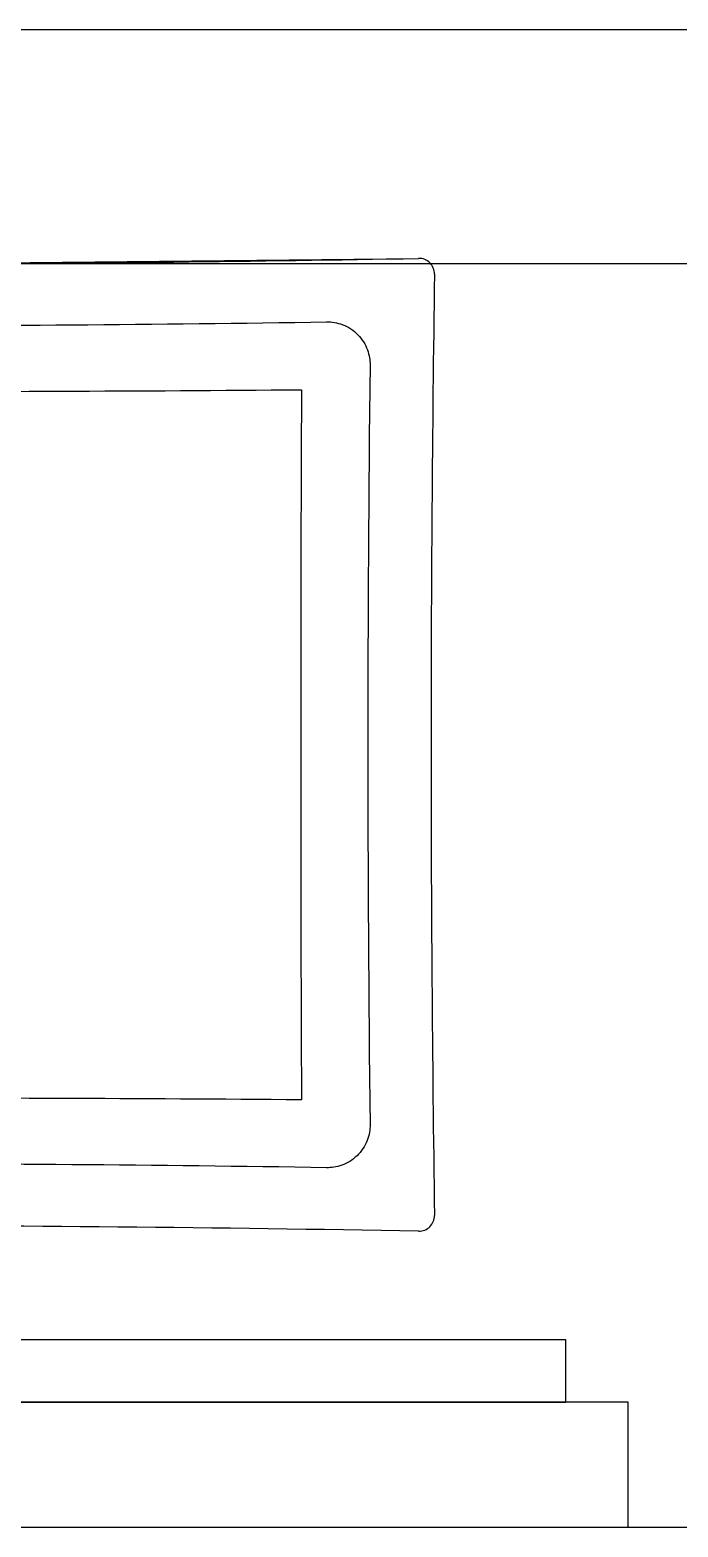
# Model space of a CAD drawing. Extents: x -13345 to 10098, y -1643 to 9113.
# Drawn here: x 6885.98 to 6896.38, y 2542.28 to 2566.28 of the extents above; entities that cross this region are included whole.
import ezdxf

# ---------------------------------------------------------------- set-up
doc = ezdxf.new("R2010")
doc.units = 0
doc.header["$LTSCALE"] = 192
doc.header["$MEASUREMENT"] = 0
doc.layers.get('0').update_dxf_attribs({"linetype": 'CONTINUOUS'})
for name, color, linetype in [('ARCH-FEATURES', 2, 'CONTINUOUS'), ('ARCH-WALLS-INTERIOR', 1, 'CONTINUOUS'), ('UTILITIES-PLUMB', 2, 'CONTINUOUS')]:
    doc.layers.add(name, color=color, linetype=linetype)
doc.styles.get("Standard").update_dxf_attribs({"font": 'txt.shx', "width": 0.75})

# ---------------------------------------------------------------- blocks, each defined once
blk = doc.blocks.new('fh lav')
at = {"layer": 'UTILITIES-PLUMB'}
for p, q in [((211.796, -1002.543), (211.796, -1002.543)), ((211.543, -1002.799), (211.541, -1002.797)), ((211.541, -1002.797), (211.541, -1002.797)), ((211.541, -1017.885), (211.541, -1017.885)), ((219.656, -1018.053), (211.796, -1018.139)), ((211.796, -1018.139), (211.796, -1018.139))]:
    blk.add_line(p, q, dxfattribs=at)
for centre, radius, start, end in [((211.791, -1002.793), 0.25, 88.9518, 180.8365), ((221.44, -479.672), 522.96, 268.94329, 271.05671), ((-299.996, -1010.341), 511.592, 359.15504, 0.84496), ((221.44, -478.892), 524.733, 269.10797, 270.89203), ((-307.571, -1010.341), 520.181, 359.32965, 0.67036), ((-1156.919, -1010.341), 1370.605, 359.762059, 0.237929), ((221.441, -9.091), 995.588, 269.553035, 270.446838), ((221.439, -2007.765), 991.763, 89.551314, 90.448565), ((221.44, -1540.733), 523.676, 89.10617, 90.89383), ((211.791, -1017.889), 0.25, 179.1635, 271.0503), ((221.44, -1539.955), 521.906, 90.19584, 91.05884)]:
    blk.add_arc(centre, radius, start, end, dxfattribs=at)
for points, start_tangent, end_tangent in [([(212.574, -1004.255), (212.584, -1004.13), (212.621, -1003.996), (212.688, -1003.867), (212.783, -1003.753), (212.899, -1003.663), (213.027, -1003.602), (213.154, -1003.569), (213.271, -1003.561)], (-0.011744, 0.999931), (0.999878, -0.015608)), ([(213.271, -1017.121), (213.146, -1017.112), (213.013, -1017.075), (212.883, -1017.009), (212.769, -1016.914), (212.678, -1016.799), (212.616, -1016.672), (212.583, -1016.544), (212.574, -1016.427)], (-0.999877, -0.015658), (0.011725, 0.999931))]:
    blk.add_spline(points, degree=3, dxfattribs=dict(at, start_tangent=start_tangent, end_tangent=end_tangent))
at = {"layer": 'UTILITIES-PLUMB', "flags": 8}
for tag, p in [('MODELNUMBER', (221.441, -1010.341)), ('TRADENAME', (221.441, -1010.343)), ('PRODUCTS', (221.441, -1010.344)), ('MATERIAL', (221.441, -1010.346))]:
    blk.add_attdef(tag, p, '', height=0.001, dxfattribs=at)

msp = doc.modelspace()

# ---------------------------------------------------------------- linework, layer by layer
at = {"layer": 'ARCH-FEATURES'}
for points in [[(6934.069, 2566.277), (6705.069, 2566.277)], [(6934.069, 2562.527), (6705.069, 2562.527)]]:
    msp.add_lwpolyline(points, dxfattribs=at)
at = {"layer": 'ARCH-WALLS-INTERIOR'}
msp.add_line((6705.069, 2542.277), (6934.069, 2542.277), dxfattribs=at)
msp.add_lwpolyline([(6869.574, 2542.277), (6895.574, 2542.277), (6895.574, 2544.277), (6869.574, 2544.277)], close=True, dxfattribs=at)
at = {"layer": 'UTILITIES-PLUMB'}
msp.add_lwpolyline([(6870.574, 2544.277), (6894.574, 2544.277), (6894.574, 2545.277), (6870.574, 2545.277)], close=True, dxfattribs=at)

# ---------------------------------------------------------------- block references
at = {"rotation": 180}
msp.add_blockref('fh lav', (7104.011, 1544.476), dxfattribs=at)

doc.saveas('drawing.dxf')
